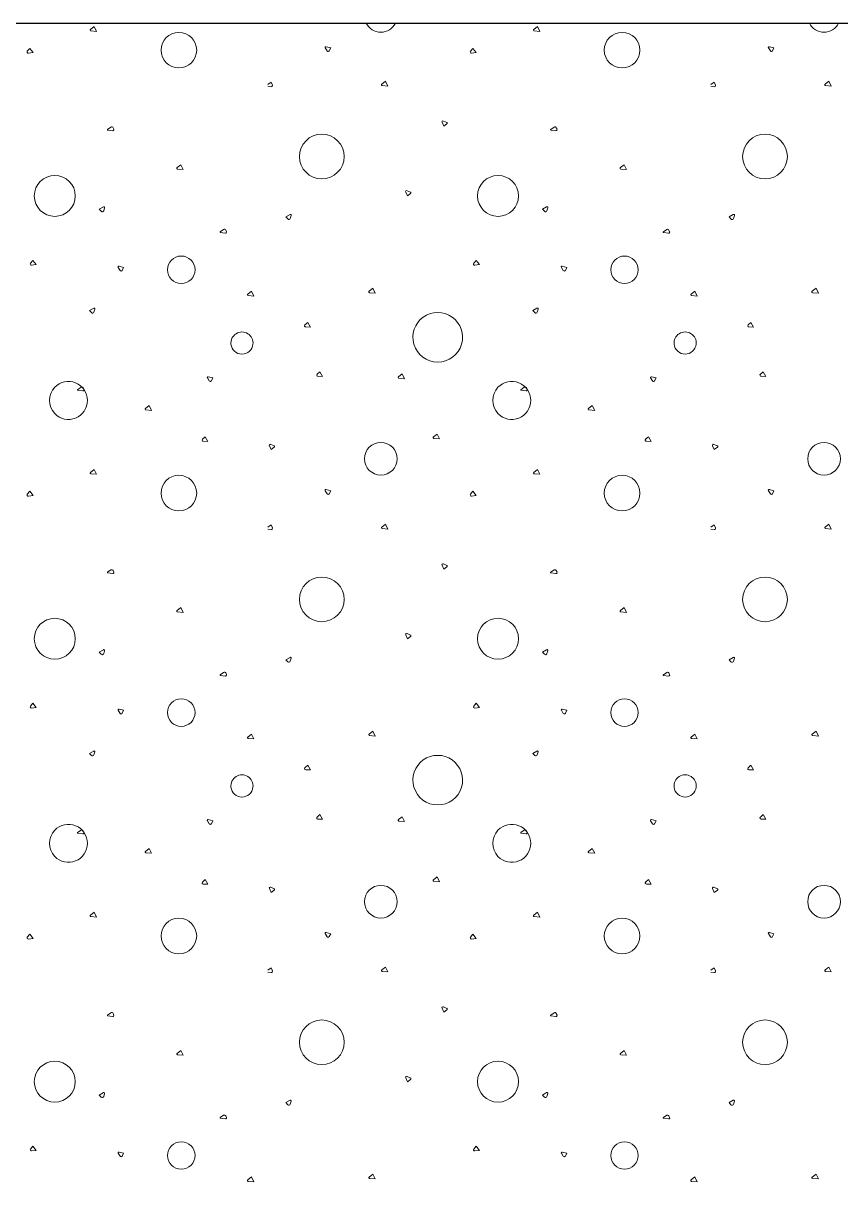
# Model space of a CAD drawing. Header units: millimetres. Extents: x 15 to 2176, y 3 to 641.
# Drawn here: x 1786.82 to 1816.34, y 46.22 to 88.07 of the extents above; entities that cross this region are included whole.
import ezdxf
from ezdxf.xclip import XClip

# ---------------------------------------------------------------- set-up
doc = ezdxf.new("R2010")
doc.units = ezdxf.units.MM
doc.header["$MEASUREMENT"] = 0
doc.header["$XCLIPFRAME"] = 0
doc.layers.add('A--------P-', color=7, linetype='Continuous')
doc.layers.add('A-01SF-----', color=7, linetype='Continuous')
doc.layers.add('A-L-10--EF-', color=4, linetype='Continuous', lineweight=0)

# ---------------------------------------------------------------- blocks, each defined once
blk = doc.blocks.new('*X12')
at = {"layer": 'A-L-10--EF-'}
for p, q in [((1789.257, 87.847), (1789.392, 87.953)), ((1789.392, 87.953), (1789.477, 87.778)), ((1805.257, 87.847), (1805.392, 87.953)), ((1805.392, 87.953), (1805.477, 87.778)), ((1789.477, 87.778), (1789.272, 87.796)), ((1805.477, 87.778), (1805.272, 87.796)), ((1786.973, 87.058), (1787.059, 87.162)), ((1787.059, 87.162), (1787.179, 87.009)), ((1797.799, 87.072), (1797.729, 87.182)), ((1797.761, 87.225), (1797.927, 87.181)), ((1797.927, 87.181), (1797.874, 87.076)), ((1802.973, 87.058), (1803.059, 87.162)), ((1803.059, 87.162), (1803.179, 87.009)), ((1813.799, 87.072), (1813.729, 87.182)), ((1813.761, 87.225), (1813.927, 87.181)), ((1813.927, 87.181), (1813.874, 87.076)), ((1787.179, 87.009), (1787.011, 86.988)), ((1803.179, 87.009), (1803.011, 86.988)), ((1795.652, 85.862), (1795.772, 85.947)), ((1795.772, 85.947), (1795.819, 85.839)), ((1799.772, 85.869), (1799.907, 85.974)), ((1799.992, 85.8), (1799.787, 85.818)), ((1799.907, 85.974), (1799.992, 85.8)), ((1811.652, 85.862), (1811.772, 85.947)), ((1811.772, 85.947), (1811.819, 85.839)), ((1815.772, 85.869), (1815.907, 85.974)), ((1815.992, 85.8), (1815.787, 85.818)), ((1815.907, 85.974), (1815.992, 85.8)), ((1795.773, 85.779), (1795.652, 85.795)), ((1811.773, 85.779), (1811.652, 85.795)), ((1789.869, 84.236), (1789.991, 84.322)), ((1790.058, 84.189), (1789.874, 84.214)), ((1790.07, 84.299), (1790.096, 84.239)), ((1801.946, 84.492), (1802.008, 84.351)), ((1802.119, 84.484), (1801.994, 84.539)), ((1802.008, 84.351), (1802.124, 84.435)), ((1805.869, 84.236), (1805.991, 84.322)), ((1806.058, 84.189), (1805.874, 84.214)), ((1806.07, 84.299), (1806.096, 84.239)), ((1792.382, 82.857), (1792.517, 82.962)), ((1792.517, 82.962), (1792.602, 82.788)), ((1808.382, 82.857), (1808.517, 82.962)), ((1808.517, 82.962), (1808.602, 82.788)), ((1792.602, 82.788), (1792.397, 82.805)), ((1808.602, 82.788), (1808.397, 82.805)), ((1800.634, 81.974), (1800.696, 81.834)), ((1800.807, 81.967), (1800.682, 82.022)), ((1800.696, 81.834), (1800.812, 81.917)), ((1789.722, 81.438), (1789.573, 81.352)), ((1789.573, 81.352), (1789.641, 81.277)), ((1789.731, 81.297), (1789.764, 81.404)), ((1805.722, 81.438), (1805.573, 81.352)), ((1805.573, 81.352), (1805.641, 81.277)), ((1805.731, 81.297), (1805.764, 81.404)), ((1796.457, 81.163), (1796.309, 81.077)), ((1796.309, 81.077), (1796.376, 81.002)), ((1796.466, 81.022), (1796.499, 81.129)), ((1812.457, 81.163), (1812.309, 81.077)), ((1812.309, 81.077), (1812.376, 81.002)), ((1812.466, 81.022), (1812.499, 81.129)), ((1793.935, 80.536), (1794.057, 80.621)), ((1794.124, 80.489), (1793.941, 80.514)), ((1794.136, 80.599), (1794.162, 80.539)), ((1809.935, 80.536), (1810.057, 80.621)), ((1810.124, 80.489), (1809.941, 80.514)), ((1810.136, 80.599), (1810.162, 80.539)), ((1787.091, 79.402), (1787.177, 79.506)), ((1787.297, 79.353), (1787.129, 79.332)), ((1787.177, 79.506), (1787.297, 79.353)), ((1790.323, 79.141), (1790.254, 79.251)), ((1790.286, 79.294), (1790.451, 79.25)), ((1790.451, 79.25), (1790.398, 79.145)), ((1803.091, 79.402), (1803.177, 79.506)), ((1803.297, 79.353), (1803.129, 79.332)), ((1803.177, 79.506), (1803.297, 79.353)), ((1806.323, 79.141), (1806.254, 79.251)), ((1806.286, 79.294), (1806.451, 79.25)), ((1806.451, 79.25), (1806.398, 79.145)), ((1794.936, 78.286), (1795.071, 78.391)), ((1795.071, 78.391), (1795.156, 78.216)), ((1799.31, 78.39), (1799.446, 78.495)), ((1799.531, 78.321), (1799.326, 78.338)), ((1799.446, 78.495), (1799.531, 78.321)), ((1810.936, 78.286), (1811.071, 78.391)), ((1811.071, 78.391), (1811.156, 78.216)), ((1815.31, 78.39), (1815.446, 78.495)), ((1815.531, 78.321), (1815.326, 78.338)), ((1815.446, 78.495), (1815.531, 78.321)), ((1795.156, 78.216), (1794.951, 78.234)), ((1811.156, 78.216), (1810.951, 78.234)), ((1789.371, 77.779), (1789.223, 77.693)), ((1789.223, 77.693), (1789.29, 77.618)), ((1789.38, 77.638), (1789.413, 77.746)), ((1805.371, 77.779), (1805.223, 77.693)), ((1805.223, 77.693), (1805.29, 77.618)), ((1805.38, 77.638), (1805.413, 77.746)), ((1796.996, 77.175), (1797.098, 77.264)), ((1797.193, 77.095), (1797.024, 77.099)), ((1797.098, 77.264), (1797.193, 77.095)), ((1812.996, 77.175), (1813.098, 77.264)), ((1813.193, 77.095), (1813.024, 77.099)), ((1813.098, 77.264), (1813.193, 77.095)), ((1797.437, 75.394), (1797.538, 75.483)), ((1797.538, 75.483), (1797.633, 75.314)), ((1800.369, 75.3), (1800.505, 75.405)), ((1800.505, 75.405), (1800.59, 75.231)), ((1813.437, 75.394), (1813.538, 75.483)), ((1813.538, 75.483), (1813.633, 75.314)), ((1793.544, 75.149), (1793.475, 75.258)), ((1793.506, 75.302), (1793.672, 75.258)), ((1793.672, 75.258), (1793.619, 75.153)), ((1797.633, 75.314), (1797.464, 75.319)), ((1800.59, 75.231), (1800.385, 75.249)), ((1809.544, 75.149), (1809.475, 75.258)), ((1809.506, 75.302), (1809.672, 75.258)), ((1809.672, 75.258), (1809.619, 75.153)), ((1813.633, 75.314), (1813.464, 75.319)), ((1788.79, 74.834), (1788.912, 74.92)), ((1788.978, 74.787), (1788.795, 74.812)), ((1788.991, 74.897), (1789.016, 74.837)), ((1804.79, 74.834), (1804.912, 74.92)), ((1804.978, 74.787), (1804.795, 74.812)), ((1804.991, 74.897), (1805.016, 74.837)), ((1791.235, 74.155), (1791.371, 74.261)), ((1791.456, 74.086), (1791.251, 74.104)), ((1791.371, 74.261), (1791.456, 74.086)), ((1807.235, 74.155), (1807.371, 74.261)), ((1807.456, 74.086), (1807.251, 74.104)), ((1807.371, 74.261), (1807.456, 74.086)), ((1793.296, 73.045), (1793.397, 73.134)), ((1793.492, 72.965), (1793.323, 72.969)), ((1793.397, 73.134), (1793.492, 72.965)), ((1795.884, 72.804), (1795.759, 72.859)), ((1801.635, 73.127), (1801.77, 73.232)), ((1801.855, 73.058), (1801.65, 73.075)), ((1801.77, 73.232), (1801.855, 73.058)), ((1809.296, 73.045), (1809.397, 73.134)), ((1809.492, 72.965), (1809.323, 72.969)), ((1809.397, 73.134), (1809.492, 72.965)), ((1811.884, 72.804), (1811.759, 72.859)), ((1795.712, 72.811), (1795.773, 72.671)), ((1795.773, 72.671), (1795.889, 72.754)), ((1811.712, 72.811), (1811.773, 72.671)), ((1811.773, 72.671), (1811.889, 72.754)), ((1789.257, 71.847), (1789.392, 71.953)), ((1789.477, 71.778), (1789.272, 71.796)), ((1789.392, 71.953), (1789.477, 71.778)), ((1805.257, 71.847), (1805.392, 71.953)), ((1805.477, 71.778), (1805.272, 71.796)), ((1805.392, 71.953), (1805.477, 71.778)), ((1786.973, 71.058), (1787.059, 71.162)), ((1787.059, 71.162), (1787.179, 71.009)), ((1797.799, 71.072), (1797.729, 71.182)), ((1797.761, 71.225), (1797.927, 71.181)), ((1797.927, 71.181), (1797.874, 71.076)), ((1802.973, 71.058), (1803.059, 71.162)), ((1803.059, 71.162), (1803.179, 71.009)), ((1813.799, 71.072), (1813.729, 71.182)), ((1813.761, 71.225), (1813.927, 71.181)), ((1813.927, 71.181), (1813.874, 71.076)), ((1787.179, 71.009), (1787.011, 70.988)), ((1803.179, 71.009), (1803.011, 70.988)), ((1795.652, 69.862), (1795.772, 69.947)), ((1795.772, 69.947), (1795.819, 69.839)), ((1799.772, 69.869), (1799.907, 69.974)), ((1799.907, 69.974), (1799.992, 69.8)), ((1811.652, 69.862), (1811.772, 69.947)), ((1811.772, 69.947), (1811.819, 69.839)), ((1815.772, 69.869), (1815.907, 69.974)), ((1815.907, 69.974), (1815.992, 69.8)), ((1795.773, 69.779), (1795.652, 69.795)), ((1799.992, 69.8), (1799.787, 69.818)), ((1811.773, 69.779), (1811.652, 69.795)), ((1815.992, 69.8), (1815.787, 69.818)), ((1789.869, 68.236), (1789.991, 68.322)), ((1790.07, 68.299), (1790.096, 68.239)), ((1801.946, 68.492), (1802.008, 68.351)), ((1802.119, 68.484), (1801.994, 68.539)), ((1802.008, 68.351), (1802.124, 68.435)), ((1805.869, 68.236), (1805.991, 68.322)), ((1806.07, 68.299), (1806.096, 68.239)), ((1790.058, 68.189), (1789.874, 68.214)), ((1806.058, 68.189), (1805.874, 68.214)), ((1792.382, 66.857), (1792.517, 66.962)), ((1792.602, 66.788), (1792.397, 66.805)), ((1792.517, 66.962), (1792.602, 66.788)), ((1808.382, 66.857), (1808.517, 66.962)), ((1808.602, 66.788), (1808.397, 66.805)), ((1808.517, 66.962), (1808.602, 66.788)), ((1800.634, 65.974), (1800.696, 65.834)), ((1800.807, 65.967), (1800.682, 66.022)), ((1800.696, 65.834), (1800.812, 65.917)), ((1789.722, 65.438), (1789.573, 65.352)), ((1789.573, 65.352), (1789.641, 65.277)), ((1789.731, 65.297), (1789.764, 65.404)), ((1805.722, 65.438), (1805.573, 65.352)), ((1805.573, 65.352), (1805.641, 65.277)), ((1805.731, 65.297), (1805.764, 65.404)), ((1796.457, 65.163), (1796.309, 65.077)), ((1796.309, 65.077), (1796.376, 65.002)), ((1796.466, 65.022), (1796.499, 65.129)), ((1812.457, 65.163), (1812.309, 65.077)), ((1812.309, 65.077), (1812.376, 65.002)), ((1812.466, 65.022), (1812.499, 65.129)), ((1793.935, 64.536), (1794.057, 64.621)), ((1794.124, 64.489), (1793.941, 64.514)), ((1794.136, 64.599), (1794.162, 64.539)), ((1809.935, 64.536), (1810.057, 64.621)), ((1810.124, 64.489), (1809.941, 64.514)), ((1810.136, 64.599), (1810.162, 64.539)), ((1787.091, 63.402), (1787.177, 63.506)), ((1787.297, 63.353), (1787.129, 63.332)), ((1787.177, 63.506), (1787.297, 63.353)), ((1790.323, 63.141), (1790.254, 63.251)), ((1790.286, 63.294), (1790.451, 63.25)), ((1790.451, 63.25), (1790.398, 63.145)), ((1803.091, 63.402), (1803.177, 63.506)), ((1803.297, 63.353), (1803.129, 63.332)), ((1803.177, 63.506), (1803.297, 63.353)), ((1806.323, 63.141), (1806.254, 63.251)), ((1806.286, 63.294), (1806.451, 63.25)), ((1806.451, 63.25), (1806.398, 63.145)), ((1794.936, 62.286), (1795.071, 62.391)), ((1795.071, 62.391), (1795.156, 62.216)), ((1799.31, 62.39), (1799.446, 62.495)), ((1799.446, 62.495), (1799.531, 62.321)), ((1810.936, 62.286), (1811.071, 62.391)), ((1811.071, 62.391), (1811.156, 62.216)), ((1815.31, 62.39), (1815.446, 62.495)), ((1815.446, 62.495), (1815.531, 62.321)), ((1795.156, 62.216), (1794.951, 62.234)), ((1799.531, 62.321), (1799.326, 62.338)), ((1811.156, 62.216), (1810.951, 62.234)), ((1815.531, 62.321), (1815.326, 62.338)), ((1789.371, 61.779), (1789.223, 61.693)), ((1789.223, 61.693), (1789.29, 61.618)), ((1789.38, 61.638), (1789.413, 61.746)), ((1805.371, 61.779), (1805.223, 61.693)), ((1805.223, 61.693), (1805.29, 61.618)), ((1805.38, 61.638), (1805.413, 61.746)), ((1796.996, 61.175), (1797.098, 61.264)), ((1797.098, 61.264), (1797.193, 61.095)), ((1812.996, 61.175), (1813.098, 61.264)), ((1813.098, 61.264), (1813.193, 61.095)), ((1797.193, 61.095), (1797.024, 61.099)), ((1813.193, 61.095), (1813.024, 61.099)), ((1797.437, 59.394), (1797.538, 59.483)), ((1797.538, 59.483), (1797.633, 59.314)), ((1813.437, 59.394), (1813.538, 59.483)), ((1813.538, 59.483), (1813.633, 59.314)), ((1793.544, 59.149), (1793.475, 59.258)), ((1793.506, 59.302), (1793.672, 59.258)), ((1793.672, 59.258), (1793.619, 59.153)), ((1797.633, 59.314), (1797.464, 59.319)), ((1800.369, 59.3), (1800.505, 59.405)), ((1800.59, 59.231), (1800.385, 59.249)), ((1800.505, 59.405), (1800.59, 59.231)), ((1809.544, 59.149), (1809.475, 59.258)), ((1809.506, 59.302), (1809.672, 59.258)), ((1809.672, 59.258), (1809.619, 59.153)), ((1813.633, 59.314), (1813.464, 59.319)), ((1788.79, 58.834), (1788.912, 58.92)), ((1788.978, 58.787), (1788.795, 58.812)), ((1788.991, 58.897), (1789.016, 58.837)), ((1804.79, 58.834), (1804.912, 58.92)), ((1804.978, 58.787), (1804.795, 58.812)), ((1804.991, 58.897), (1805.016, 58.837)), ((1791.235, 58.155), (1791.371, 58.261)), ((1791.371, 58.261), (1791.456, 58.086)), ((1807.235, 58.155), (1807.371, 58.261)), ((1807.371, 58.261), (1807.456, 58.086)), ((1791.456, 58.086), (1791.251, 58.104)), ((1807.456, 58.086), (1807.251, 58.104)), ((1793.296, 57.045), (1793.397, 57.134)), ((1793.492, 56.965), (1793.323, 56.969)), ((1793.397, 57.134), (1793.492, 56.965)), ((1801.635, 57.127), (1801.77, 57.232)), ((1801.855, 57.058), (1801.65, 57.075)), ((1801.77, 57.232), (1801.855, 57.058)), ((1809.296, 57.045), (1809.397, 57.134)), ((1809.492, 56.965), (1809.323, 56.969)), ((1809.397, 57.134), (1809.492, 56.965)), ((1795.712, 56.811), (1795.773, 56.671)), ((1795.884, 56.804), (1795.759, 56.859)), ((1795.773, 56.671), (1795.889, 56.754)), ((1811.712, 56.811), (1811.773, 56.671)), ((1811.884, 56.804), (1811.759, 56.859)), ((1811.773, 56.671), (1811.889, 56.754)), ((1789.257, 55.847), (1789.392, 55.953)), ((1789.477, 55.778), (1789.272, 55.796)), ((1789.392, 55.953), (1789.477, 55.778)), ((1805.257, 55.847), (1805.392, 55.953)), ((1805.477, 55.778), (1805.272, 55.796)), ((1805.392, 55.953), (1805.477, 55.778)), ((1786.973, 55.058), (1787.059, 55.162)), ((1787.179, 55.009), (1787.011, 54.988)), ((1787.059, 55.162), (1787.179, 55.009)), ((1797.799, 55.072), (1797.729, 55.182)), ((1797.761, 55.225), (1797.927, 55.181)), ((1797.927, 55.181), (1797.874, 55.076)), ((1802.973, 55.058), (1803.059, 55.162)), ((1803.179, 55.009), (1803.011, 54.988)), ((1803.059, 55.162), (1803.179, 55.009)), ((1813.799, 55.072), (1813.729, 55.182)), ((1813.761, 55.225), (1813.927, 55.181)), ((1813.927, 55.181), (1813.874, 55.076)), ((1795.652, 53.862), (1795.772, 53.947)), ((1795.773, 53.779), (1795.652, 53.795)), ((1795.772, 53.947), (1795.819, 53.839)), ((1799.772, 53.869), (1799.907, 53.974)), ((1799.992, 53.8), (1799.787, 53.818)), ((1799.907, 53.974), (1799.992, 53.8)), ((1811.652, 53.862), (1811.772, 53.947)), ((1811.773, 53.779), (1811.652, 53.795)), ((1811.772, 53.947), (1811.819, 53.839)), ((1815.772, 53.869), (1815.907, 53.974)), ((1815.992, 53.8), (1815.787, 53.818)), ((1815.907, 53.974), (1815.992, 53.8)), ((1801.946, 52.492), (1802.008, 52.351)), ((1802.119, 52.484), (1801.994, 52.539)), ((1802.008, 52.351), (1802.124, 52.435)), ((1789.869, 52.236), (1789.991, 52.322)), ((1790.058, 52.189), (1789.874, 52.214)), ((1790.07, 52.299), (1790.096, 52.239)), ((1805.869, 52.236), (1805.991, 52.322)), ((1806.058, 52.189), (1805.874, 52.214)), ((1806.07, 52.299), (1806.096, 52.239)), ((1792.382, 50.857), (1792.517, 50.962)), ((1792.602, 50.788), (1792.397, 50.805)), ((1792.517, 50.962), (1792.602, 50.788)), ((1808.382, 50.857), (1808.517, 50.962)), ((1808.602, 50.788), (1808.397, 50.805)), ((1808.517, 50.962), (1808.602, 50.788)), ((1800.634, 49.974), (1800.696, 49.834)), ((1800.807, 49.967), (1800.682, 50.022)), ((1800.696, 49.834), (1800.812, 49.917)), ((1789.722, 49.438), (1789.573, 49.352)), ((1789.731, 49.297), (1789.764, 49.404)), ((1805.722, 49.438), (1805.573, 49.352)), ((1805.731, 49.297), (1805.764, 49.404)), ((1789.573, 49.352), (1789.641, 49.277)), ((1796.457, 49.163), (1796.309, 49.077)), ((1796.309, 49.077), (1796.376, 49.002)), ((1796.466, 49.022), (1796.499, 49.129)), ((1805.573, 49.352), (1805.641, 49.277)), ((1812.457, 49.163), (1812.309, 49.077)), ((1812.309, 49.077), (1812.376, 49.002)), ((1812.466, 49.022), (1812.499, 49.129)), ((1793.935, 48.536), (1794.057, 48.621)), ((1794.136, 48.599), (1794.162, 48.539)), ((1809.935, 48.536), (1810.057, 48.621)), ((1810.136, 48.599), (1810.162, 48.539)), ((1794.124, 48.489), (1793.941, 48.514)), ((1810.124, 48.489), (1809.941, 48.514)), ((1787.091, 47.402), (1787.177, 47.506)), ((1787.297, 47.353), (1787.129, 47.332)), ((1787.177, 47.506), (1787.297, 47.353)), ((1803.091, 47.402), (1803.177, 47.506)), ((1803.297, 47.353), (1803.129, 47.332)), ((1803.177, 47.506), (1803.297, 47.353)), ((1790.323, 47.141), (1790.254, 47.251)), ((1790.286, 47.294), (1790.451, 47.25)), ((1790.451, 47.25), (1790.398, 47.145)), ((1806.323, 47.141), (1806.254, 47.251)), ((1806.286, 47.294), (1806.451, 47.25)), ((1806.451, 47.25), (1806.398, 47.145)), ((1799.31, 46.39), (1799.446, 46.495)), ((1799.446, 46.495), (1799.531, 46.321)), ((1815.31, 46.39), (1815.446, 46.495)), ((1815.446, 46.495), (1815.531, 46.321)), ((1794.936, 46.286), (1795.071, 46.391)), ((1795.156, 46.216), (1794.951, 46.234)), ((1795.071, 46.391), (1795.156, 46.216)), ((1799.531, 46.321), (1799.326, 46.338)), ((1810.936, 46.286), (1811.071, 46.391)), ((1811.156, 46.216), (1810.951, 46.234)), ((1811.071, 46.391), (1811.156, 46.216)), ((1815.531, 46.321), (1815.326, 46.338))]:
    blk.add_line(p, q, dxfattribs=at)
for centre, radius in [((1792.445, 87.098), 0.643), ((1808.445, 87.098), 0.643), ((1797.605, 83.257), 0.807), ((1813.605, 83.257), 0.807), ((1792.533, 79.166), 0.496), ((1808.533, 79.166), 0.496), ((1799.735, 72.337), 0.59), ((1815.735, 72.337), 0.59), ((1792.445, 71.098), 0.643), ((1808.445, 71.098), 0.643), ((1797.605, 67.257), 0.807), ((1813.605, 67.257), 0.807), ((1792.533, 63.166), 0.496), ((1808.533, 63.166), 0.496), ((1799.735, 56.337), 0.59), ((1815.735, 56.337), 0.59), ((1792.445, 55.098), 0.643), ((1808.445, 55.098), 0.643), ((1797.605, 51.257), 0.807), ((1813.605, 51.257), 0.807), ((1792.533, 47.166), 0.496), ((1808.533, 47.166), 0.496)]:
    blk.add_circle(centre, radius, dxfattribs=at)
for centre, radius, start, end in [((1799.735, 88.337), 0.59, 206.4527, 333.5473), ((1815.735, 88.337), 0.59, 206.4527, 333.5473), ((1789.275, 87.825), 0.0288, 127.9022, 265.0768), ((1805.275, 87.825), 0.0288, 127.9022, 265.0768), ((1797.753, 87.197), 0.0288, 75.2067, 212.3813), ((1797.835, 87.095), 0.0432, 212.3813, 333.2854), ((1813.753, 87.197), 0.0288, 75.2067, 212.3813), ((1813.835, 87.095), 0.0432, 212.3813, 333.2854), ((1787.006, 87.03), 0.0432, 140.1139, 277.2885), ((1803.006, 87.03), 0.0432, 140.1139, 277.2885), ((1795.779, 85.822), 0.0432, 262.2885, 23.1926), ((1799.789, 85.846), 0.0288, 127.9022, 265.0768), ((1811.779, 85.822), 0.0432, 262.2885, 23.1926), ((1815.789, 85.846), 0.0288, 127.9022, 265.0768), ((1789.876, 84.226), 0.012, 125.1139, 262.2885), ((1790.021, 84.278), 0.0528, 23.1926, 125.1139), ((1790.062, 84.225), 0.036, 262.2885, 23.1926), ((1801.979, 84.506), 0.036, 66.4475, 203.6221), ((1802.107, 84.458), 0.0288, 305.5434, 66.4475), ((1805.876, 84.226), 0.012, 125.1139, 262.2885), ((1806.021, 84.278), 0.0528, 23.1926, 125.1139), ((1806.062, 84.225), 0.036, 262.2885, 23.1926), ((1787.966, 81.835), 0.74, 90, 270), ((1787.966, 81.835), 0.74, 270, 90), ((1792.4, 82.834), 0.0288, 127.9022, 265.0768), ((1803.966, 81.835), 0.74, 90, 270), ((1803.966, 81.835), 0.74, 270, 90), ((1808.4, 82.834), 0.0288, 127.9022, 265.0768), ((1800.667, 81.989), 0.036, 66.4475, 203.6221), ((1800.795, 81.941), 0.0288, 305.5434, 66.4475), ((1789.68, 81.312), 0.0528, 221.9213, 342.8254), ((1789.736, 81.413), 0.0288, 342.8254, 120), ((1805.68, 81.312), 0.0528, 221.9213, 342.8254), ((1805.736, 81.413), 0.0288, 342.8254, 120), ((1796.416, 81.037), 0.0528, 221.9213, 342.8254), ((1796.472, 81.138), 0.0288, 342.8254, 120), ((1812.416, 81.037), 0.0528, 221.9213, 342.8254), ((1812.472, 81.138), 0.0288, 342.8254, 120), ((1793.942, 80.526), 0.012, 125.1139, 262.2885), ((1794.088, 80.578), 0.0528, 23.1926, 125.1139), ((1794.129, 80.525), 0.036, 262.2885, 23.1926), ((1809.942, 80.526), 0.012, 125.1139, 262.2885), ((1810.088, 80.578), 0.0528, 23.1926, 125.1139), ((1810.129, 80.525), 0.036, 262.2885, 23.1926), ((1787.124, 79.375), 0.0432, 140.1139, 277.2885), ((1790.278, 79.266), 0.0288, 75.2067, 212.3813), ((1790.36, 79.164), 0.0432, 212.3813, 333.2854), ((1803.124, 79.375), 0.0432, 140.1139, 277.2885), ((1806.278, 79.266), 0.0288, 75.2067, 212.3813), ((1806.36, 79.164), 0.0432, 212.3813, 333.2854), ((1794.953, 78.263), 0.0288, 127.9022, 265.0768), ((1799.328, 78.367), 0.0288, 127.9022, 265.0768), ((1810.953, 78.263), 0.0288, 127.9022, 265.0768), ((1815.328, 78.367), 0.0288, 127.9022, 265.0768), ((1789.33, 77.654), 0.0528, 221.9213, 342.8254), ((1789.386, 77.754), 0.0288, 342.8254, 120), ((1801.789, 76.727), 0.897, 343.6089, 196.3911), ((1805.33, 77.654), 0.0528, 221.9213, 342.8254), ((1805.386, 77.754), 0.0288, 342.8254, 120), ((1797.025, 77.143), 0.0432, 131.2386, 268.4132), ((1813.025, 77.143), 0.0432, 131.2386, 268.4132), ((1794.722, 76.518), 0.4, 353.7067, 186.2933), ((1810.722, 76.518), 0.4, 353.7067, 186.2933), ((1794.722, 76.518), 0.4, 186.2933, 353.7067), ((1801.789, 76.727), 0.897, 196.3911, 343.6089), ((1810.722, 76.518), 0.4, 186.2933, 353.7067), ((1797.465, 75.362), 0.0432, 131.2386, 268.4132), ((1813.465, 75.362), 0.0432, 131.2386, 268.4132), ((1788.46, 74.445), 0.686, 223.8713, 136.1287), ((1788.942, 74.876), 0.0528, 23.1926, 125.1139), ((1793.499, 75.274), 0.0288, 75.2067, 212.3813), ((1793.581, 75.172), 0.0432, 212.3813, 333.2854), ((1800.387, 75.277), 0.0288, 127.9022, 265.0768), ((1804.46, 74.445), 0.686, 223.8713, 136.1287), ((1804.942, 74.876), 0.0528, 23.1926, 125.1139), ((1809.499, 75.274), 0.0288, 75.2067, 212.3813), ((1809.581, 75.172), 0.0432, 212.3813, 333.2854), ((1788.46, 74.445), 0.686, 136.1287, 223.8713), ((1788.797, 74.824), 0.012, 125.1139, 262.2885), ((1788.983, 74.823), 0.036, 262.2885, 23.1926), ((1804.46, 74.445), 0.686, 136.1287, 223.8713), ((1804.797, 74.824), 0.012, 125.1139, 262.2885), ((1804.983, 74.823), 0.036, 262.2885, 23.1926), ((1791.253, 74.133), 0.0288, 127.9022, 265.0768), ((1807.253, 74.133), 0.0288, 127.9022, 265.0768), ((1793.325, 73.013), 0.0432, 131.2386, 268.4132), ((1795.744, 72.826), 0.036, 66.4475, 203.6221), ((1801.653, 73.104), 0.0288, 127.9022, 265.0768), ((1809.325, 73.013), 0.0432, 131.2386, 268.4132), ((1811.744, 72.826), 0.036, 66.4475, 203.6221), ((1795.873, 72.778), 0.0288, 305.5434, 66.4475), ((1811.873, 72.778), 0.0288, 305.5434, 66.4475), ((1789.275, 71.825), 0.0288, 127.9022, 265.0768), ((1805.275, 71.825), 0.0288, 127.9022, 265.0768), ((1797.753, 71.197), 0.0288, 75.2067, 212.3813), ((1813.753, 71.197), 0.0288, 75.2067, 212.3813), ((1787.006, 71.03), 0.0432, 140.1139, 277.2885), ((1797.835, 71.095), 0.0432, 212.3813, 333.2854), ((1803.006, 71.03), 0.0432, 140.1139, 277.2885), ((1813.835, 71.095), 0.0432, 212.3813, 333.2854), ((1795.779, 69.822), 0.0432, 262.2885, 23.1926), ((1799.789, 69.846), 0.0288, 127.9022, 265.0768), ((1811.779, 69.822), 0.0432, 262.2885, 23.1926), ((1815.789, 69.846), 0.0288, 127.9022, 265.0768), ((1789.876, 68.226), 0.012, 125.1139, 262.2885), ((1790.021, 68.278), 0.0528, 23.1926, 125.1139), ((1790.062, 68.225), 0.036, 262.2885, 23.1926), ((1801.979, 68.506), 0.036, 66.4475, 203.6221), ((1802.107, 68.458), 0.0288, 305.5434, 66.4475), ((1805.876, 68.226), 0.012, 125.1139, 262.2885), ((1806.021, 68.278), 0.0528, 23.1926, 125.1139), ((1806.062, 68.225), 0.036, 262.2885, 23.1926), ((1787.966, 65.835), 0.74, 90, 270), ((1787.966, 65.835), 0.74, 270, 90), ((1792.4, 66.834), 0.0288, 127.9022, 265.0768), ((1803.966, 65.835), 0.74, 90, 270), ((1803.966, 65.835), 0.74, 270, 90), ((1808.4, 66.834), 0.0288, 127.9022, 265.0768), ((1800.667, 65.989), 0.036, 66.4475, 203.6221), ((1800.795, 65.941), 0.0288, 305.5434, 66.4475), ((1789.736, 65.413), 0.0288, 342.8254, 120), ((1805.736, 65.413), 0.0288, 342.8254, 120), ((1789.68, 65.312), 0.0528, 221.9213, 342.8254), ((1796.416, 65.037), 0.0528, 221.9213, 342.8254), ((1796.472, 65.138), 0.0288, 342.8254, 120), ((1805.68, 65.312), 0.0528, 221.9213, 342.8254), ((1812.416, 65.037), 0.0528, 221.9213, 342.8254), ((1812.472, 65.138), 0.0288, 342.8254, 120), ((1793.942, 64.526), 0.012, 125.1139, 262.2885), ((1794.088, 64.578), 0.0528, 23.1926, 125.1139), ((1794.129, 64.525), 0.036, 262.2885, 23.1926), ((1809.942, 64.526), 0.012, 125.1139, 262.2885), ((1810.088, 64.578), 0.0528, 23.1926, 125.1139), ((1810.129, 64.525), 0.036, 262.2885, 23.1926), ((1787.124, 63.375), 0.0432, 140.1139, 277.2885), ((1790.278, 63.266), 0.0288, 75.2067, 212.3813), ((1803.124, 63.375), 0.0432, 140.1139, 277.2885), ((1806.278, 63.266), 0.0288, 75.2067, 212.3813), ((1790.36, 63.164), 0.0432, 212.3813, 333.2854), ((1806.36, 63.164), 0.0432, 212.3813, 333.2854), ((1799.328, 62.367), 0.0288, 127.9022, 265.0768), ((1815.328, 62.367), 0.0288, 127.9022, 265.0768), ((1794.953, 62.263), 0.0288, 127.9022, 265.0768), ((1810.953, 62.263), 0.0288, 127.9022, 265.0768), ((1789.33, 61.654), 0.0528, 221.9213, 342.8254), ((1789.386, 61.754), 0.0288, 342.8254, 120), ((1801.789, 60.727), 0.897, 343.6089, 196.3911), ((1805.33, 61.654), 0.0528, 221.9213, 342.8254), ((1805.386, 61.754), 0.0288, 342.8254, 120), ((1797.025, 61.143), 0.0432, 131.2386, 268.4132), ((1813.025, 61.143), 0.0432, 131.2386, 268.4132), ((1794.722, 60.518), 0.4, 353.7067, 186.2933), ((1810.722, 60.518), 0.4, 353.7067, 186.2933), ((1794.722, 60.518), 0.4, 186.2933, 353.7067), ((1801.789, 60.727), 0.897, 196.3911, 343.6089), ((1810.722, 60.518), 0.4, 186.2933, 353.7067), ((1788.46, 58.445), 0.686, 223.8713, 136.1287), ((1793.499, 59.274), 0.0288, 75.2067, 212.3813), ((1793.581, 59.172), 0.0432, 212.3813, 333.2854), ((1797.465, 59.362), 0.0432, 131.2386, 268.4132), ((1800.387, 59.277), 0.0288, 127.9022, 265.0768), ((1804.46, 58.445), 0.686, 223.8713, 136.1287), ((1809.499, 59.274), 0.0288, 75.2067, 212.3813), ((1809.581, 59.172), 0.0432, 212.3813, 333.2854), ((1813.465, 59.362), 0.0432, 131.2386, 268.4132), ((1788.46, 58.445), 0.686, 136.1287, 223.8713), ((1788.797, 58.824), 0.012, 125.1139, 262.2885), ((1788.942, 58.876), 0.0528, 23.1926, 125.1139), ((1788.983, 58.823), 0.036, 262.2885, 23.1926), ((1804.46, 58.445), 0.686, 136.1287, 223.8713), ((1804.797, 58.824), 0.012, 125.1139, 262.2885), ((1804.942, 58.876), 0.0528, 23.1926, 125.1139), ((1804.983, 58.823), 0.036, 262.2885, 23.1926), ((1791.253, 58.133), 0.0288, 127.9022, 265.0768), ((1807.253, 58.133), 0.0288, 127.9022, 265.0768), ((1793.325, 57.013), 0.0432, 131.2386, 268.4132), ((1801.653, 57.104), 0.0288, 127.9022, 265.0768), ((1809.325, 57.013), 0.0432, 131.2386, 268.4132), ((1795.744, 56.826), 0.036, 66.4475, 203.6221), ((1795.873, 56.778), 0.0288, 305.5434, 66.4475), ((1811.744, 56.826), 0.036, 66.4475, 203.6221), ((1811.873, 56.778), 0.0288, 305.5434, 66.4475), ((1789.275, 55.825), 0.0288, 127.9022, 265.0768), ((1805.275, 55.825), 0.0288, 127.9022, 265.0768), ((1787.006, 55.03), 0.0432, 140.1139, 277.2885), ((1797.753, 55.197), 0.0288, 75.2067, 212.3813), ((1797.835, 55.095), 0.0432, 212.3813, 333.2854), ((1803.006, 55.03), 0.0432, 140.1139, 277.2885), ((1813.753, 55.197), 0.0288, 75.2067, 212.3813), ((1813.835, 55.095), 0.0432, 212.3813, 333.2854), ((1795.779, 53.822), 0.0432, 262.2885, 23.1926), ((1799.789, 53.846), 0.0288, 127.9022, 265.0768), ((1811.779, 53.822), 0.0432, 262.2885, 23.1926), ((1815.789, 53.846), 0.0288, 127.9022, 265.0768), ((1790.021, 52.278), 0.0528, 23.1926, 125.1139), ((1801.979, 52.506), 0.036, 66.4475, 203.6221), ((1802.107, 52.458), 0.0288, 305.5434, 66.4475), ((1806.021, 52.278), 0.0528, 23.1926, 125.1139), ((1789.876, 52.226), 0.012, 125.1139, 262.2885), ((1790.062, 52.225), 0.036, 262.2885, 23.1926), ((1805.876, 52.226), 0.012, 125.1139, 262.2885), ((1806.062, 52.225), 0.036, 262.2885, 23.1926), ((1792.4, 50.834), 0.0288, 127.9022, 265.0768), ((1808.4, 50.834), 0.0288, 127.9022, 265.0768), ((1787.966, 49.835), 0.74, 90, 270), ((1787.966, 49.835), 0.74, 270, 90), ((1803.966, 49.835), 0.74, 90, 270), ((1803.966, 49.835), 0.74, 270, 90), ((1800.667, 49.989), 0.036, 66.4475, 203.6221), ((1800.795, 49.941), 0.0288, 305.5434, 66.4475), ((1789.736, 49.413), 0.0288, 342.8254, 120), ((1805.736, 49.413), 0.0288, 342.8254, 120), ((1789.68, 49.312), 0.0528, 221.9213, 342.8254), ((1796.416, 49.037), 0.0528, 221.9213, 342.8254), ((1796.472, 49.138), 0.0288, 342.8254, 120), ((1805.68, 49.312), 0.0528, 221.9213, 342.8254), ((1812.416, 49.037), 0.0528, 221.9213, 342.8254), ((1812.472, 49.138), 0.0288, 342.8254, 120), ((1794.088, 48.578), 0.0528, 23.1926, 125.1139), ((1810.088, 48.578), 0.0528, 23.1926, 125.1139), ((1793.942, 48.526), 0.012, 125.1139, 262.2885), ((1794.129, 48.525), 0.036, 262.2885, 23.1926), ((1809.942, 48.526), 0.012, 125.1139, 262.2885), ((1810.129, 48.525), 0.036, 262.2885, 23.1926), ((1787.124, 47.375), 0.0432, 140.1139, 277.2885), ((1803.124, 47.375), 0.0432, 140.1139, 277.2885), ((1790.278, 47.266), 0.0288, 75.2067, 212.3813), ((1790.36, 47.164), 0.0432, 212.3813, 333.2854), ((1806.278, 47.266), 0.0288, 75.2067, 212.3813), ((1806.36, 47.164), 0.0432, 212.3813, 333.2854), ((1794.953, 46.263), 0.0288, 127.9022, 265.0768), ((1799.328, 46.367), 0.0288, 127.9022, 265.0768), ((1810.953, 46.263), 0.0288, 127.9022, 265.0768), ((1815.328, 46.367), 0.0288, 127.9022, 265.0768)]:
    blk.add_arc(centre, radius, start, end, dxfattribs=at)
blk = doc.blocks.new('Drawing_4_4', base_point=(1874.468, 329.559))
at = {"layer": 'A-01SF-----'}
blk.add_line((1763.566, 88.074), (2031.428, 88.074), dxfattribs=at)
at = {"layer": 'A-L-10--EF-'}
blk.add_line((1763.566, 88.074), (1933.307, 88.074), dxfattribs=at)
blk.add_blockref('*X12', (0, 0))

msp = doc.modelspace()

# ---------------------------------------------------------------- block references
at = {"layer": 'A--------P-'}
ref = msp.add_blockref('Drawing_4_4', (1874.468, 329.559), dxfattribs=at)
XClip(ref).set_block_clipping_path([(1621.1657714889, 18.4741086751), (2127.7704267137, 640.6436337123)])

doc.saveas('drawing.dxf')
